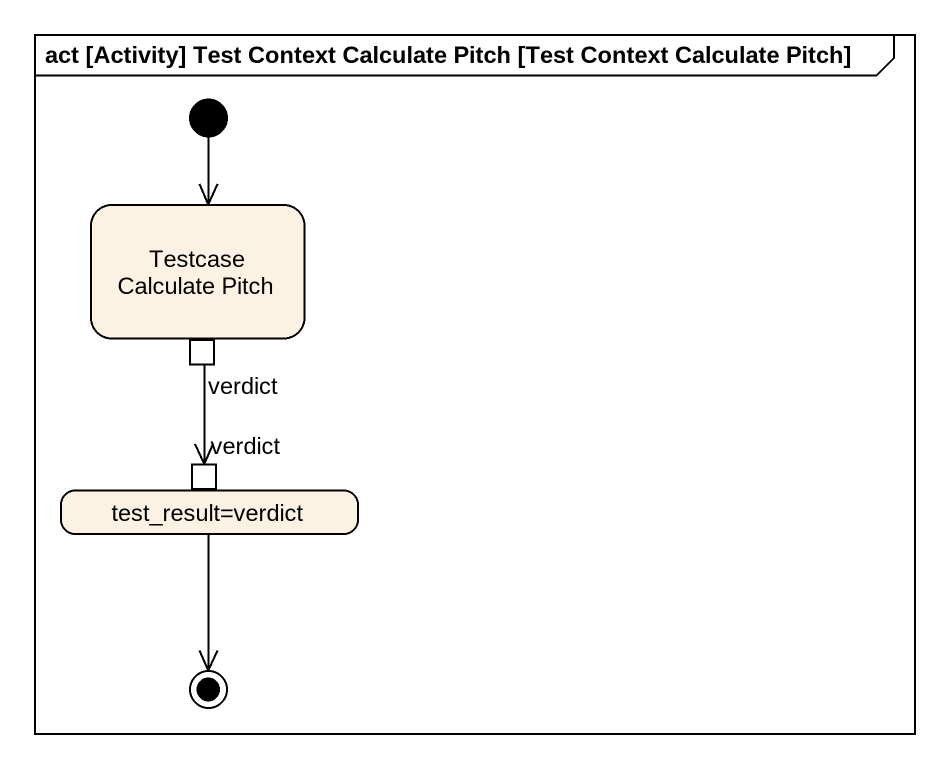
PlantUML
@startuml
mainframe act [Activity] Test Context Calculate Pitch [Test Context Calculate Pitch]
hide empty description
state "Testcase Calculate Pitch" as Testcase_Calculate_Pitch {
  state verdict <<outputPin>>
}
state "test_result=verdict" as test_result_verdict {
  state "verdict" as verdict_2 <<inputPin>>
}
[*] --> Testcase_Calculate_Pitch
verdict --> verdict_2
test_result_verdict --> [*]
@enduml
